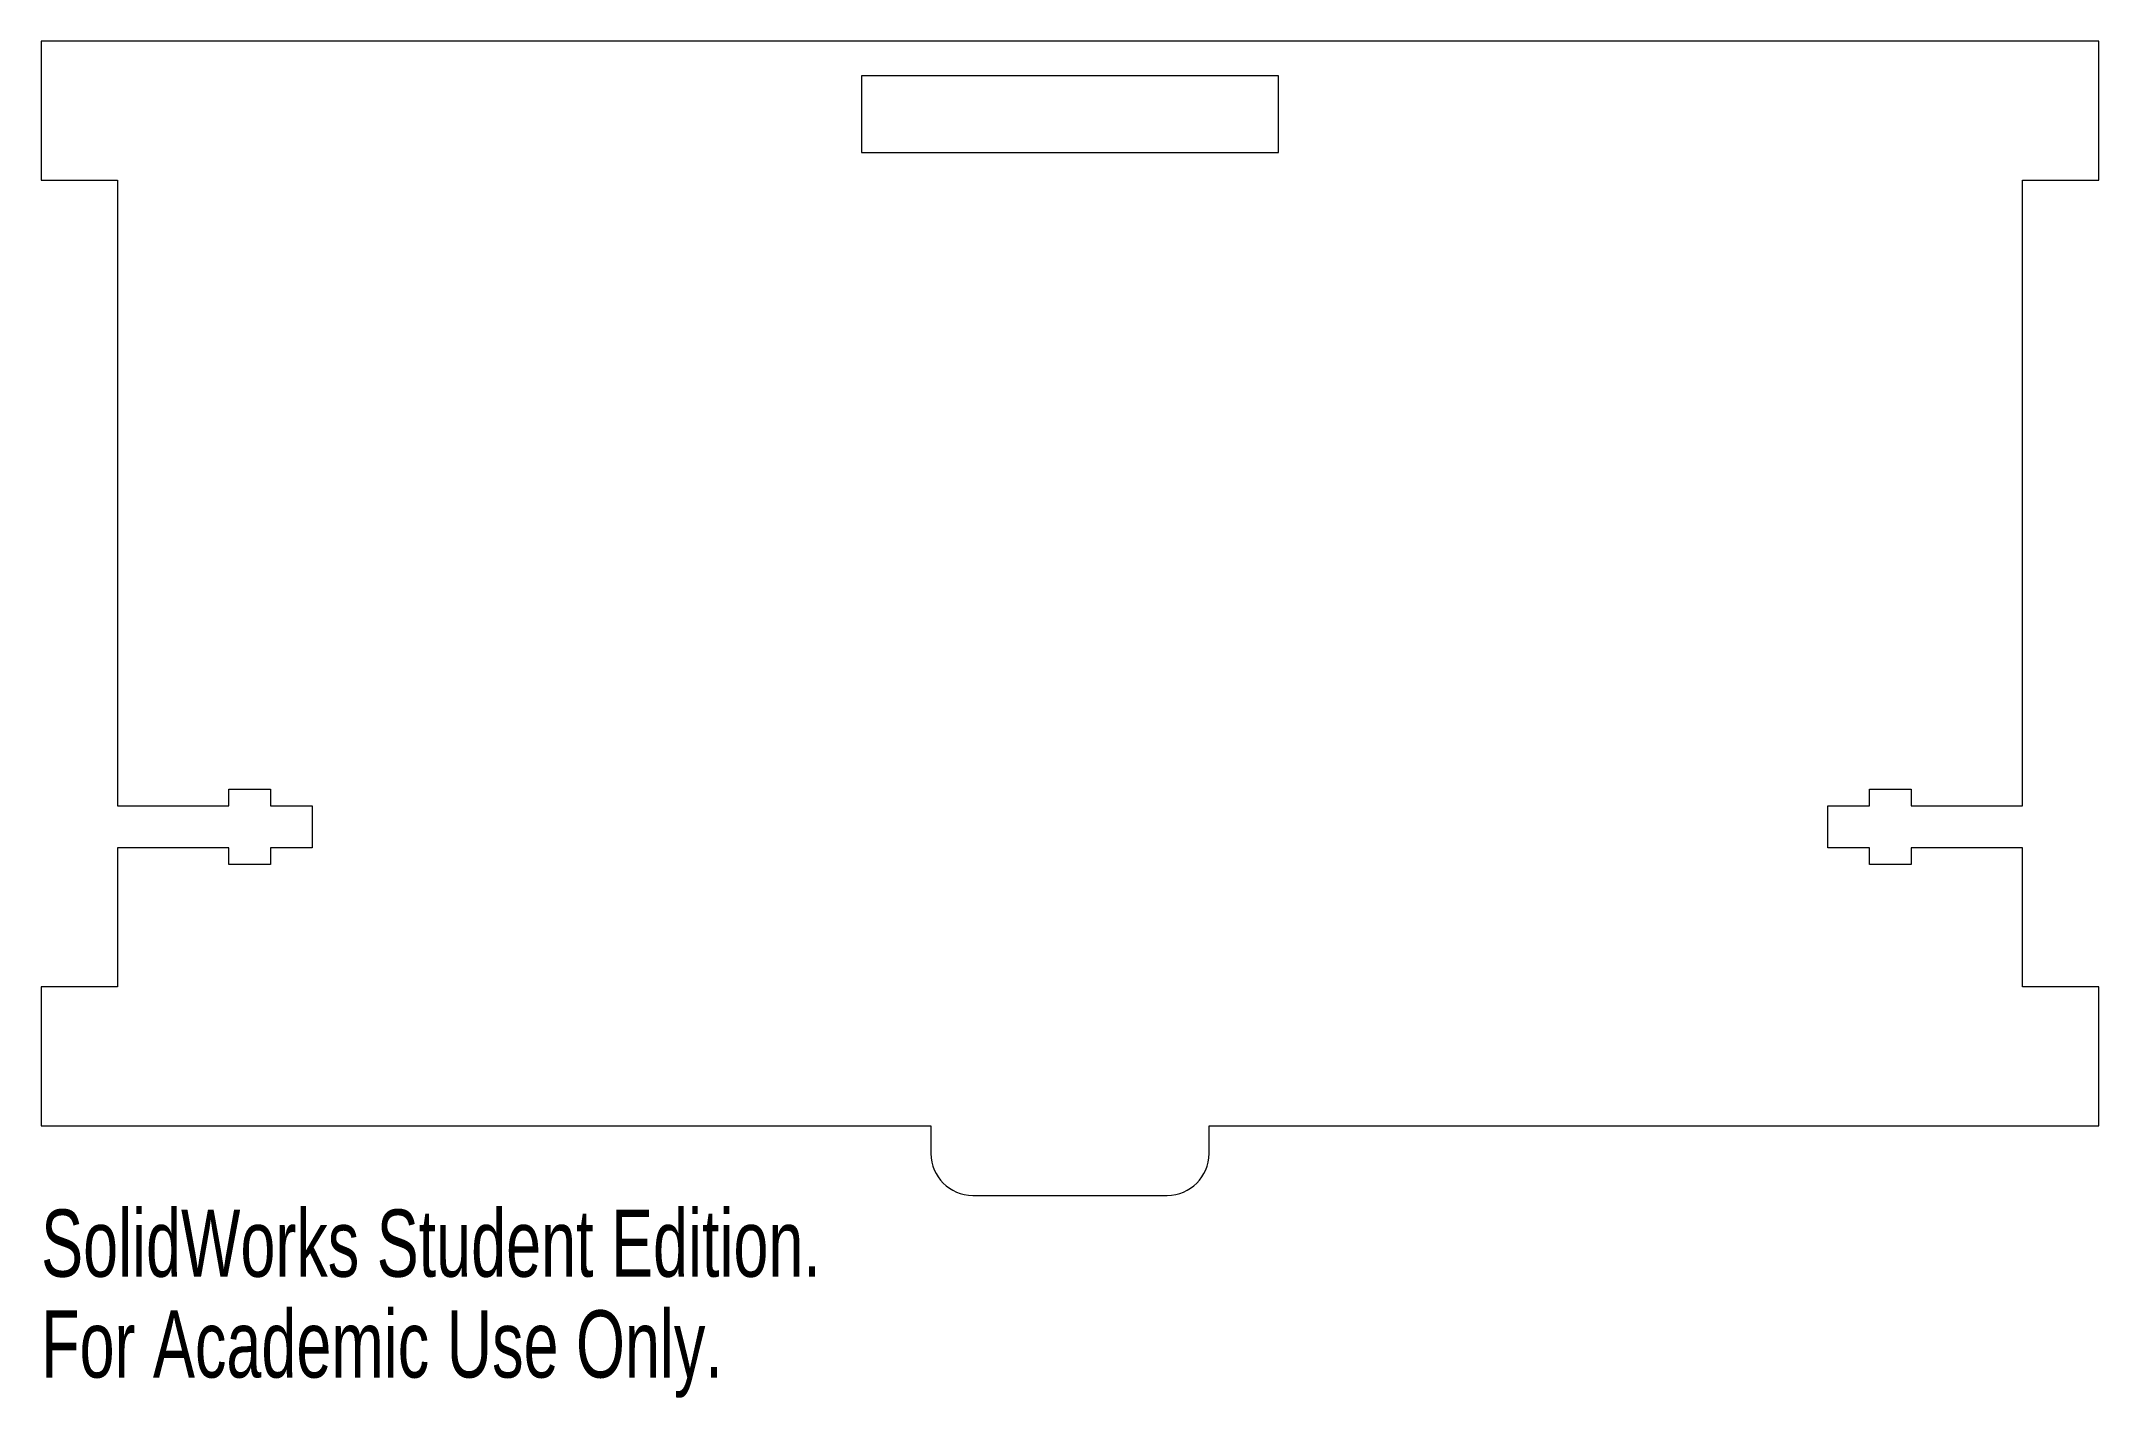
# Model space of a CAD drawing. Header units: millimetres. Extents: x -6 to 142, y -20 to 78.
import ezdxf

# ---------------------------------------------------------------- set-up
doc = ezdxf.new("R2010")
doc.units = ezdxf.units.MM
doc.styles.add('SLDTEXTSTYLE0', font='TXT', dxfattribs={"width": 0.7})

msp = doc.modelspace()

# ---------------------------------------------------------------- linework, layer by layer
at = {"color": 7, "linetype": 'Continuous', "lineweight": 15}
for p, q in [((-5.5, 78), (-5.5, 68)), ((142.5, 78), (-5.5, 78)), ((142.5, 68), (142.5, 78)), ((83.5, 75.5), (53.5, 75.5)), ((53.5, 75.5), (53.5, 70)), ((83.5, 70), (83.5, 75.5)), ((53.5, 70), (83.5, 70)), ((-5.5, 68), (0, 68)), ((0, 68), (0, 23)), ((137, 68), (142.5, 68)), ((137, 23), (137, 68)), ((8, 24.2), (11, 24.2)), ((8, 23), (8, 24.2)), ((11, 24.2), (11, 23)), ((126, 24.2), (129, 24.2)), ((126, 23), (126, 24.2)), ((129, 24.2), (129, 23)), ((0, 23), (8, 23)), ((11, 23), (14, 23)), ((14, 23), (14, 20)), ((123, 23), (126, 23)), ((123, 20), (123, 23)), ((129, 23), (137, 23)), ((0, 20), (0, 10)), ((8, 20), (0, 20)), ((8, 18.8), (8, 20)), ((11, 20), (11, 18.8)), ((14, 20), (11, 20)), ((126, 20), (123, 20)), ((126, 18.8), (126, 20)), ((129, 20), (129, 18.8)), ((137, 20), (129, 20)), ((137, 10), (137, 20)), ((11, 18.8), (8, 18.8)), ((129, 18.8), (126, 18.8)), ((-5.5, 10), (-5.5, 0)), ((0, 10), (-5.5, 10)), ((142.5, 10), (137, 10)), ((142.5, 0), (142.5, 10)), ((-5.5, 0), (58.5, 0)), ((58.5, 0), (58.5, -2)), ((78.5, 0), (142.5, 0)), ((78.5, -2), (78.5, 0)), ((61.5, -5), (75.5, -5))]:
    msp.add_line(p, q, dxfattribs=at)
for centre, start, end in [((61.5, -2), 180, 270), ((75.5, -2), 270, 0)]:
    msp.add_arc(centre, 3, start, end, dxfattribs=at)

# ---------------------------------------------------------------- texts
at = {"color": 7, "linetype": 'Continuous', "char_height": 4.8336, "attachment_point": 1, "style": 'SLDTEXTSTYLE0'}
for s, insert in [('SolidWorks Student Edition.', (-5.5, -6.02)), ('For Academic Use Only.', (-5.5, -13.27))]:
    msp.add_mtext(s, dxfattribs=dict(at, insert=insert))

doc.saveas('drawing.dxf')
